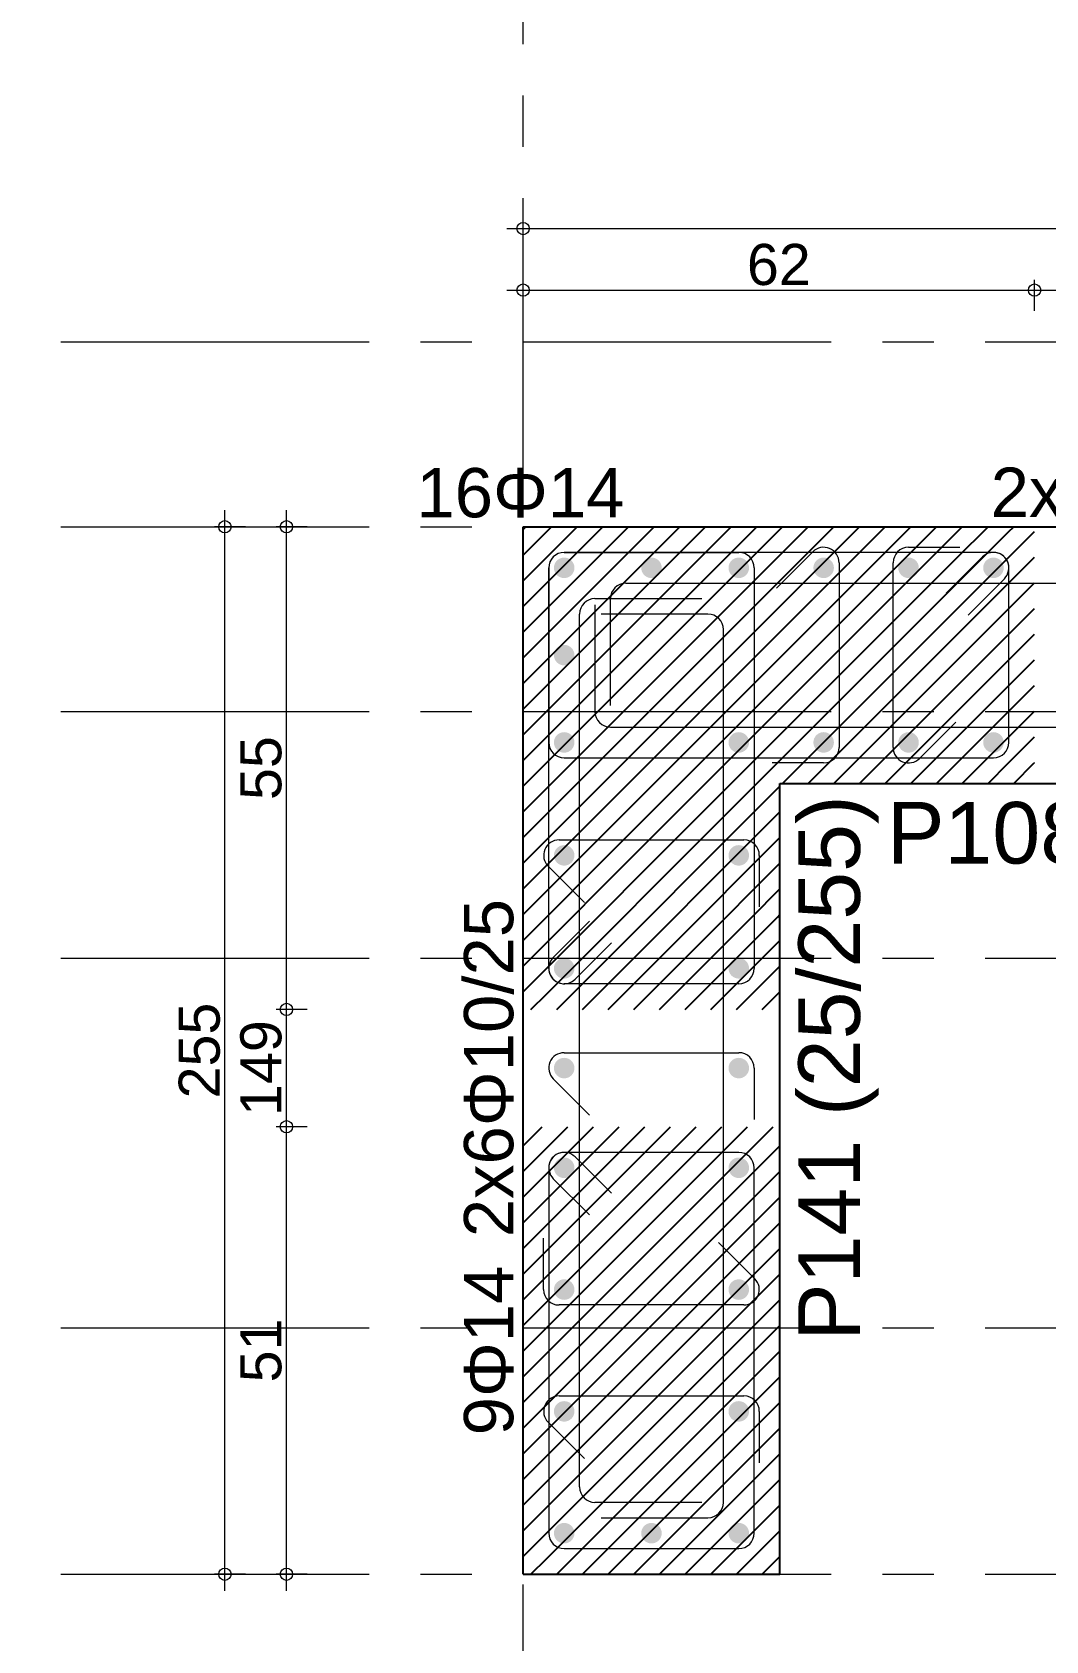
# Model space of a CAD drawing. Header units: millimetres. Extents: x 2232 to 85269, y -3593 to 5869.
# Drawn here: x 26416.9 to 26663.6, y 4460.7 to 4852.3 of the extents above; entities that cross this region are included whole.
import ezdxf

# ---------------------------------------------------------------- set-up
doc = ezdxf.new("R2010")
doc.units = ezdxf.units.MM
doc.linetypes.add('CENTER2', pattern=[112.5, 75, -12.5, 12.5, -12.5])
doc.linetypes.add('DASHDOT2', pattern=[12.7, 6.35, -3.175, 0, -3.175])
doc.layers.add('aks', color=251, linetype='DASHDOT2', lineweight=35)
for name, color, linetype in [('Donatı Yazısı', 7, 'Continuous'), ('Donatı Çizgisi', 7, 'Continuous'), ('Kolon', 7, 'Continuous'), ('Ölçülendirme', 7, 'Continuous')]:
    doc.layers.add(name, color=color, linetype=linetype)
doc.styles.add('arial_1_18', font='arial.ttf', dxfattribs={"height": 0.2})

# ---------------------------------------------------------------- blocks, each defined once
blk = doc.blocks.new('IDE999Entity6843')
at = {"layer": 'aks', "color": 250, "linetype": 'CENTER2', "lineweight": 5}
blk.add_lwpolyline([(14319.32, 200), (14319.32, 2530)], dxfattribs=at)

msp = doc.modelspace()

# ---------------------------------------------------------------- hatches: boundary and pattern name
at = {"layer": 'Donatı Çizgisi', "linetype": 'Continuous', "lineweight": 5}
h = msp.add_hatch(color=5, dxfattribs=at)
edge = h.paths.add_edge_path(flags=0)
edge.add_arc((26546.37, 4721.87), 2.5, 0, 360)
h = msp.add_hatch(color=5, dxfattribs=at)
edge = h.paths.add_edge_path(flags=0)
edge.add_arc((26567.62, 4721.87), 2.5, 0, 360)
h = msp.add_hatch(color=5, dxfattribs=at)
edge = h.paths.add_edge_path(flags=0)
edge.add_arc((26588.87, 4721.87), 2.5, 0, 360)
h = msp.add_hatch(color=5, dxfattribs=at)
edge = h.paths.add_edge_path(flags=0)
edge.add_arc((26609.53, 4721.87), 2.5, 0, 360)
h = msp.add_hatch(color=5, dxfattribs=at)
edge = h.paths.add_edge_path(flags=0)
edge.add_arc((26630.2, 4721.87), 2.5, 0, 360)
h = msp.add_hatch(color=5, dxfattribs=at)
edge = h.paths.add_edge_path(flags=0)
edge.add_arc((26650.87, 4721.87), 2.5, 0, 360)
h = msp.add_hatch(color=5, dxfattribs=at)
edge = h.paths.add_edge_path(flags=0)
edge.add_arc((26546.37, 4700.62), 2.5, 0, 360)
h = msp.add_hatch(color=5, dxfattribs=at)
edge = h.paths.add_edge_path(flags=0)
edge.add_arc((26546.37, 4679.37), 2.5, 0, 360)
h = msp.add_hatch(color=5, dxfattribs=at)
edge = h.paths.add_edge_path(flags=0)
edge.add_arc((26588.87, 4679.37), 2.5, 0, 360)
h = msp.add_hatch(color=5, dxfattribs=at)
edge = h.paths.add_edge_path(flags=0)
edge.add_arc((26609.53, 4679.37), 2.5, 0, 360)
h = msp.add_hatch(color=5, dxfattribs=at)
edge = h.paths.add_edge_path(flags=0)
edge.add_arc((26630.2, 4679.37), 2.5, 0, 360)
h = msp.add_hatch(color=5, dxfattribs=at)
edge = h.paths.add_edge_path(flags=0)
edge.add_arc((26650.87, 4679.37), 2.5, 0, 360)
h = msp.add_hatch(color=5, dxfattribs=at)
edge = h.paths.add_edge_path(flags=0)
edge.add_arc((26546.37, 4651.87), 2.5, 0, 360)
h = msp.add_hatch(color=5, dxfattribs=at)
edge = h.paths.add_edge_path(flags=0)
edge.add_arc((26588.87, 4651.87), 2.5, 0, 360)
h = msp.add_hatch(color=5, dxfattribs=at)
edge = h.paths.add_edge_path(flags=0)
edge.add_arc((26546.37, 4624.37), 2.5, 0, 360)
h = msp.add_hatch(color=5, dxfattribs=at)
edge = h.paths.add_edge_path(flags=0)
edge.add_arc((26588.87, 4624.37), 2.5, 0, 360)
h = msp.add_hatch(color=5, dxfattribs=at)
edge = h.paths.add_edge_path(flags=0)
edge.add_arc((26546.37, 4600.09), 2.5, 0, 360)
h = msp.add_hatch(color=5, dxfattribs=at)
edge = h.paths.add_edge_path(flags=0)
edge.add_arc((26588.87, 4600.09), 2.5, 0, 360)
h = msp.add_hatch(color=5, dxfattribs=at)
edge = h.paths.add_edge_path(flags=0)
edge.add_arc((26546.37, 4575.82), 2.5, 0, 360)
h = msp.add_hatch(color=5, dxfattribs=at)
edge = h.paths.add_edge_path(flags=0)
edge.add_arc((26588.87, 4575.82), 2.5, 0, 360)
h = msp.add_hatch(color=5, dxfattribs=at)
edge = h.paths.add_edge_path(flags=0)
edge.add_arc((26546.37, 4546.17), 2.5, 0, 360)
h = msp.add_hatch(color=5, dxfattribs=at)
edge = h.paths.add_edge_path(flags=0)
edge.add_arc((26588.87, 4546.17), 2.5, 0, 360)
h = msp.add_hatch(color=5, dxfattribs=at)
edge = h.paths.add_edge_path(flags=0)
edge.add_arc((26546.37, 4516.52), 2.5, 0, 360)
h = msp.add_hatch(color=5, dxfattribs=at)
edge = h.paths.add_edge_path(flags=0)
edge.add_arc((26588.87, 4516.52), 2.5, 0, 360)
h = msp.add_hatch(color=5, dxfattribs=at)
edge = h.paths.add_edge_path(flags=0)
edge.add_arc((26546.37, 4486.87), 2.5, 0, 360)
h = msp.add_hatch(color=5, dxfattribs=at)
edge = h.paths.add_edge_path(flags=0)
edge.add_arc((26567.62, 4486.87), 2.5, 0, 360)
h = msp.add_hatch(color=5, dxfattribs=at)
edge = h.paths.add_edge_path(flags=0)
edge.add_arc((26588.87, 4486.87), 2.5, 0, 360)

# ---------------------------------------------------------------- linework, layer by layer
at = {"layer": 'aks', "color": 250, "linetype": 'CENTER2', "lineweight": 5}
for points in [[(24736.37, 4776.87), (27996.37, 4776.87)], [(24736.37, 4731.87), (27996.37, 4731.87)], [(24736.37, 4686.87), (27996.37, 4686.87)], [(24736.37, 4626.87), (27996.37, 4626.87)], [(24736.37, 4536.87), (27996.37, 4536.87)], [(24736.37, 4476.87), (27996.37, 4476.87)]]:
    msp.add_lwpolyline(points, dxfattribs=at)
at = {"layer": 'Donatı Çizgisi', "color": 1, "linetype": 'Continuous', "lineweight": 5}
for points in [[(26630.2, 4726.87), (26642.7, 4726.87)], [(26598.04, 4716.93), (26606.88, 4725.77)], [(26613.28, 4723.12), (26613.28, 4678.12)], [(26626.45, 4678.12), (26626.45, 4723.12)], [(26561.37, 4718.12), (26825.12, 4718.12)], [(26553.87, 4714.37), (26579.87, 4714.37)], [(26553.87, 4712.87), (26553.87, 4686.87)], [(26557.62, 4688.37), (26557.62, 4714.37)], [(26550.12, 4498.12), (26550.12, 4710.62)], [(26581.37, 4710.62), (26555.37, 4710.62)], [(26585.12, 4494.37), (26585.12, 4706.87)], [(26641.69, 4684.3), (26632.85, 4675.47)], [(26557.62, 4683.12), (26821.37, 4683.12)], [(26609.53, 4674.37), (26597.03, 4674.37)], [(26545.12, 4655.62), (26590.12, 4655.62)], [(26551.3, 4640.38), (26542.46, 4649.22)], [(26593.87, 4651.87), (26593.87, 4639.37)], [(26546.37, 4603.84), (26588.87, 4603.84)], [(26552.55, 4588.6), (26543.71, 4597.44)], [(26592.62, 4600.09), (26592.62, 4587.59)], [(26541.37, 4546.17), (26541.37, 4558.67)], [(26583.93, 4557.66), (26592.77, 4548.82)], [(26590.12, 4542.42), (26545.12, 4542.42)], [(26545.12, 4520.27), (26590.12, 4520.27)], [(26593.87, 4516.52), (26593.87, 4504.02)], [(26551.3, 4505.03), (26542.46, 4513.87)], [(26579.87, 4494.37), (26553.87, 4494.37)], [(26555.37, 4490.62), (26581.37, 4490.62)]]:
    msp.add_lwpolyline(points, dxfattribs=at)
at = {"layer": 'Donatı Çizgisi', "color": 5, "linetype": 'Continuous', "lineweight": 5}
for points in [[(26650.87, 4725.62), (26546.37, 4725.62)], [(26546.37, 4725.62), (26588.87, 4725.62)], [(26648.21, 4724.52), (26639.37, 4715.68)], [(26542.62, 4721.87), (26542.62, 4679.37)], [(26542.62, 4624.37), (26542.62, 4721.87)], [(26592.62, 4721.87), (26592.62, 4624.37)], [(26644.68, 4710.38), (26653.52, 4719.22)], [(26654.62, 4679.37), (26654.62, 4721.87)], [(26546.37, 4675.62), (26650.87, 4675.62)], [(26543.71, 4627.02), (26552.55, 4635.86)], [(26557.86, 4630.55), (26549.02, 4621.72)], [(26588.87, 4620.62), (26546.37, 4620.62)], [(26588.87, 4579.57), (26546.37, 4579.57)], [(26557.86, 4569.63), (26549.02, 4578.47)], [(26542.62, 4575.82), (26542.62, 4486.87)], [(26592.62, 4486.87), (26592.62, 4575.82)], [(26543.71, 4573.17), (26552.55, 4564.33)], [(26546.37, 4483.12), (26588.87, 4483.12)]]:
    msp.add_lwpolyline(points, dxfattribs=at)
at = {"layer": 'Donatı Çizgisi', "color": 1, "linetype": 'Continuous', "lineweight": 5}
for centre, start, end in [((26609.53, 4723.12), 0, 135), ((26630.2, 4723.12), 90, 180), ((26561.37, 4714.37), 90, 180), ((26553.87, 4710.62), 90, 180), ((26581.37, 4706.87), 0, 90), ((26557.62, 4686.87), 180, 270), ((26609.53, 4678.12), 270, 0), ((26630.2, 4678.12), 180, 315), ((26545.12, 4651.87), 90, 225), ((26590.12, 4651.87), 0, 90), ((26546.37, 4600.09), 90, 225), ((26588.87, 4600.09), 0, 90), ((26590.12, 4546.17), 270, 45), ((26545.12, 4546.17), 180, 270), ((26545.12, 4516.52), 90, 225), ((26590.12, 4516.52), 0, 90), ((26553.87, 4498.12), 180, 270), ((26581.37, 4494.37), 270, 0)]:
    msp.add_arc(centre, 3.75, start, end, dxfattribs=at)
at = {"layer": 'Donatı Çizgisi', "color": 5, "linetype": 'Continuous', "lineweight": 5}
for centre, start, end in [((26546.37, 4721.87), 90, 180), ((26546.37, 4721.87), 90, 180), ((26588.87, 4721.87), 0, 90), ((26650.87, 4721.87), 0, 135), ((26650.87, 4721.87), 315, 90), ((26546.37, 4679.37), 180, 270), ((26650.87, 4679.37), 270, 0), ((26546.37, 4624.37), 135, 270), ((26546.37, 4624.37), 180, 315), ((26588.87, 4624.37), 270, 0), ((26546.37, 4575.82), 45, 180), ((26546.37, 4575.82), 90, 225), ((26588.87, 4575.82), 0, 90), ((26546.37, 4486.87), 180, 270), ((26588.87, 4486.87), 270, 0)]:
    msp.add_arc(centre, 3.75, start, end, dxfattribs=at)
at = {"layer": 'Kolon', "color": 251, "linetype": 'Continuous', "lineweight": -3}
for points in [[(26536.37, 4731.19), (26537.04, 4731.87)], [(26536.37, 4731.19), (26537.04, 4731.87)], [(26536.37, 4724.94), (26542.04, 4730.62)], [(26536.37, 4724.94), (26542.04, 4730.62)], [(26542.04, 4724.37), (26549.54, 4731.87)], [(26542.04, 4730.62), (26543.29, 4731.87)], [(26542.04, 4724.37), (26549.54, 4731.87)], [(26542.04, 4730.62), (26543.29, 4731.87)], [(26548.29, 4724.37), (26554.54, 4730.62)], [(26548.29, 4724.37), (26554.54, 4730.62)], [(26554.54, 4724.37), (26562.04, 4731.87)], [(26554.54, 4730.62), (26555.79, 4731.87)], [(26554.54, 4724.37), (26562.04, 4731.87)], [(26554.54, 4730.62), (26555.79, 4731.87)], [(26560.79, 4724.37), (26567.04, 4730.62)], [(26560.79, 4724.37), (26567.04, 4730.62)], [(26567.04, 4724.37), (26574.54, 4731.87)], [(26567.04, 4730.62), (26568.29, 4731.87)], [(26567.04, 4724.37), (26574.54, 4731.87)], [(26567.04, 4730.62), (26568.29, 4731.87)], [(26573.29, 4724.37), (26579.54, 4730.62)], [(26573.29, 4724.37), (26579.54, 4730.62)], [(26579.54, 4724.37), (26587.04, 4731.87)], [(26579.54, 4730.62), (26580.79, 4731.87)], [(26579.54, 4724.37), (26587.04, 4731.87)], [(26579.54, 4730.62), (26580.79, 4731.87)], [(26585.79, 4724.37), (26592.04, 4730.62)], [(26585.79, 4724.37), (26592.04, 4730.62)], [(26592.04, 4724.37), (26599.54, 4731.87)], [(26592.04, 4730.62), (26593.29, 4731.87)], [(26592.04, 4730.62), (26593.29, 4731.87)], [(26592.04, 4724.37), (26598.87, 4731.19)], [(26598.29, 4724.37), (26604.54, 4730.62)], [(26604.54, 4724.37), (26612.04, 4731.87)], [(26604.54, 4730.62), (26605.79, 4731.87)], [(26610.79, 4724.37), (26617.04, 4730.62)], [(26617.04, 4724.37), (26624.54, 4731.87)], [(26617.04, 4730.62), (26618.29, 4731.87)], [(26623.29, 4724.37), (26629.54, 4730.62)], [(26629.54, 4724.37), (26637.04, 4731.87)], [(26629.54, 4730.62), (26630.79, 4731.87)], [(26635.79, 4724.37), (26642.04, 4730.62)], [(26642.04, 4724.37), (26649.54, 4731.87)], [(26642.04, 4730.62), (26643.29, 4731.87)], [(26648.29, 4724.37), (26654.54, 4730.62)], [(26654.54, 4730.62), (26655.79, 4731.87)], [(26654.54, 4724.37), (26660.87, 4730.69)], [(26536.37, 4718.69), (26542.04, 4724.37)], [(26536.37, 4718.69), (26542.04, 4724.37)], [(26542.04, 4711.87), (26554.54, 4724.37)], [(26542.04, 4718.12), (26548.29, 4724.37)], [(26542.04, 4711.87), (26554.54, 4724.37)], [(26542.04, 4718.12), (26548.29, 4724.37)], [(26554.54, 4711.87), (26567.04, 4724.37)], [(26554.54, 4718.12), (26560.79, 4724.37)], [(26554.54, 4711.87), (26567.04, 4724.37)], [(26554.54, 4718.12), (26560.79, 4724.37)], [(26567.04, 4711.87), (26579.54, 4724.37)], [(26567.04, 4718.12), (26573.29, 4724.37)], [(26567.04, 4711.87), (26579.54, 4724.37)], [(26567.04, 4718.12), (26573.29, 4724.37)], [(26579.54, 4711.87), (26592.04, 4724.37)], [(26579.54, 4718.12), (26585.79, 4724.37)], [(26579.54, 4711.87), (26592.04, 4724.37)], [(26579.54, 4718.12), (26585.79, 4724.37)], [(26592.04, 4711.87), (26604.54, 4724.37)], [(26592.04, 4718.12), (26598.29, 4724.37)], [(26592.04, 4718.12), (26598.29, 4724.37)], [(26598.29, 4724.37), (26598.87, 4724.94)], [(26604.54, 4711.87), (26617.04, 4724.37)], [(26604.54, 4718.12), (26610.79, 4724.37)], [(26617.04, 4711.87), (26629.54, 4724.37)], [(26617.04, 4718.12), (26623.29, 4724.37)], [(26629.54, 4711.87), (26642.04, 4724.37)], [(26629.54, 4718.12), (26635.79, 4724.37)], [(26642.04, 4711.87), (26654.54, 4724.37)], [(26642.04, 4718.12), (26648.29, 4724.37)], [(26654.54, 4718.12), (26660.79, 4724.37)], [(26660.79, 4724.37), (26660.87, 4724.44)], [(26536.37, 4712.44), (26542.04, 4718.12)], [(26536.37, 4712.44), (26542.04, 4718.12)], [(26548.29, 4711.87), (26554.54, 4718.12)], [(26548.29, 4711.87), (26554.54, 4718.12)], [(26560.79, 4711.87), (26567.04, 4718.12)], [(26560.79, 4711.87), (26567.04, 4718.12)], [(26573.29, 4711.87), (26579.54, 4718.12)], [(26573.29, 4711.87), (26579.54, 4718.12)], [(26585.79, 4711.87), (26592.04, 4718.12)], [(26585.79, 4711.87), (26592.04, 4718.12)], [(26592.04, 4711.87), (26598.87, 4718.69)], [(26598.29, 4711.87), (26604.54, 4718.12)], [(26610.79, 4711.87), (26617.04, 4718.12)], [(26623.29, 4711.87), (26629.54, 4718.12)], [(26635.79, 4711.87), (26642.04, 4718.12)], [(26648.29, 4711.87), (26654.54, 4718.12)], [(26654.54, 4711.87), (26660.87, 4718.19)], [(26536.37, 4706.19), (26542.04, 4711.87)], [(26536.37, 4706.19), (26542.04, 4711.87)], [(26542.04, 4699.37), (26554.54, 4711.87)], [(26542.04, 4705.62), (26548.29, 4711.87)], [(26542.04, 4699.37), (26554.54, 4711.87)], [(26542.04, 4705.62), (26548.29, 4711.87)], [(26554.54, 4699.37), (26567.04, 4711.87)], [(26554.54, 4705.62), (26560.79, 4711.87)], [(26554.54, 4699.37), (26567.04, 4711.87)], [(26554.54, 4705.62), (26560.79, 4711.87)], [(26567.04, 4699.37), (26579.54, 4711.87)], [(26567.04, 4705.62), (26573.29, 4711.87)], [(26567.04, 4699.37), (26579.54, 4711.87)], [(26567.04, 4705.62), (26573.29, 4711.87)], [(26579.54, 4699.37), (26592.04, 4711.87)], [(26579.54, 4705.62), (26585.79, 4711.87)], [(26579.54, 4699.37), (26592.04, 4711.87)], [(26579.54, 4705.62), (26585.79, 4711.87)], [(26592.04, 4699.37), (26604.54, 4711.87)], [(26592.04, 4705.62), (26598.29, 4711.87)], [(26592.04, 4705.62), (26598.29, 4711.87)], [(26598.29, 4711.87), (26598.87, 4712.44)], [(26604.54, 4699.37), (26617.04, 4711.87)], [(26604.54, 4705.62), (26610.79, 4711.87)], [(26617.04, 4699.37), (26629.54, 4711.87)], [(26617.04, 4705.62), (26623.29, 4711.87)], [(26629.54, 4699.37), (26642.04, 4711.87)], [(26629.54, 4705.62), (26635.79, 4711.87)], [(26642.04, 4699.37), (26654.54, 4711.87)], [(26642.04, 4705.62), (26648.29, 4711.87)], [(26654.54, 4705.62), (26660.79, 4711.87)], [(26660.79, 4711.87), (26660.87, 4711.94)], [(26536.37, 4699.94), (26542.04, 4705.62)], [(26536.37, 4699.94), (26542.04, 4705.62)], [(26548.29, 4699.37), (26554.54, 4705.62)], [(26548.29, 4699.37), (26554.54, 4705.62)], [(26560.79, 4699.37), (26567.04, 4705.62)], [(26560.79, 4699.37), (26567.04, 4705.62)], [(26573.29, 4699.37), (26579.54, 4705.62)], [(26573.29, 4699.37), (26579.54, 4705.62)], [(26585.79, 4699.37), (26592.04, 4705.62)], [(26585.79, 4699.37), (26592.04, 4705.62)], [(26592.04, 4699.37), (26598.87, 4706.19)], [(26598.29, 4699.37), (26604.54, 4705.62)], [(26610.79, 4699.37), (26617.04, 4705.62)], [(26623.29, 4699.37), (26629.54, 4705.62)], [(26635.79, 4699.37), (26642.04, 4705.62)], [(26648.29, 4699.37), (26654.54, 4705.62)], [(26654.54, 4699.37), (26660.87, 4705.69)], [(26536.37, 4693.69), (26542.04, 4699.37)], [(26536.37, 4693.69), (26542.04, 4699.37)], [(26542.04, 4686.87), (26554.54, 4699.37)], [(26542.04, 4693.12), (26548.29, 4699.37)], [(26542.04, 4686.87), (26554.54, 4699.37)], [(26542.04, 4693.12), (26548.29, 4699.37)], [(26554.54, 4686.87), (26567.04, 4699.37)], [(26554.54, 4693.12), (26560.79, 4699.37)], [(26554.54, 4686.87), (26567.04, 4699.37)], [(26554.54, 4693.12), (26560.79, 4699.37)], [(26567.04, 4686.87), (26579.54, 4699.37)], [(26567.04, 4693.12), (26573.29, 4699.37)], [(26567.04, 4686.87), (26579.54, 4699.37)], [(26567.04, 4693.12), (26573.29, 4699.37)], [(26579.54, 4686.87), (26592.04, 4699.37)], [(26579.54, 4693.12), (26585.79, 4699.37)], [(26579.54, 4686.87), (26592.04, 4699.37)], [(26579.54, 4693.12), (26585.79, 4699.37)], [(26592.04, 4686.87), (26604.54, 4699.37)], [(26592.04, 4693.12), (26598.29, 4699.37)], [(26592.04, 4693.12), (26598.29, 4699.37)], [(26598.29, 4699.37), (26598.87, 4699.94)], [(26604.54, 4686.87), (26617.04, 4699.37)], [(26604.54, 4693.12), (26610.79, 4699.37)], [(26617.04, 4686.87), (26629.54, 4699.37)], [(26617.04, 4693.12), (26623.29, 4699.37)], [(26629.54, 4686.87), (26642.04, 4699.37)], [(26629.54, 4693.12), (26635.79, 4699.37)], [(26642.04, 4686.87), (26654.54, 4699.37)], [(26642.04, 4693.12), (26648.29, 4699.37)], [(26654.54, 4693.12), (26660.79, 4699.37)], [(26660.79, 4699.37), (26660.87, 4699.44)], [(26536.37, 4687.44), (26542.04, 4693.12)], [(26536.37, 4687.44), (26542.04, 4693.12)], [(26548.29, 4686.87), (26554.54, 4693.12)], [(26548.29, 4686.87), (26554.54, 4693.12)], [(26560.79, 4686.87), (26567.04, 4693.12)], [(26560.79, 4686.87), (26567.04, 4693.12)], [(26573.29, 4686.87), (26579.54, 4693.12)], [(26573.29, 4686.87), (26579.54, 4693.12)], [(26585.79, 4686.87), (26592.04, 4693.12)], [(26585.79, 4686.87), (26592.04, 4693.12)], [(26592.04, 4686.87), (26598.87, 4693.69)], [(26598.29, 4686.87), (26604.54, 4693.12)], [(26610.79, 4686.87), (26617.04, 4693.12)], [(26623.29, 4686.87), (26629.54, 4693.12)], [(26635.79, 4686.87), (26642.04, 4693.12)], [(26648.29, 4686.87), (26654.54, 4693.12)], [(26654.54, 4686.87), (26660.87, 4693.19)], [(26536.37, 4681.19), (26542.04, 4686.87)], [(26536.37, 4681.19), (26542.04, 4686.87)], [(26542.04, 4674.37), (26554.54, 4686.87)], [(26542.04, 4680.62), (26548.29, 4686.87)], [(26542.04, 4674.37), (26554.54, 4686.87)], [(26542.04, 4680.62), (26548.29, 4686.87)], [(26554.54, 4674.37), (26567.04, 4686.87)], [(26554.54, 4680.62), (26560.79, 4686.87)], [(26554.54, 4674.37), (26567.04, 4686.87)], [(26554.54, 4680.62), (26560.79, 4686.87)], [(26567.04, 4674.37), (26579.54, 4686.87)], [(26567.04, 4680.62), (26573.29, 4686.87)], [(26567.04, 4674.37), (26579.54, 4686.87)], [(26567.04, 4680.62), (26573.29, 4686.87)], [(26579.54, 4674.37), (26592.04, 4686.87)], [(26579.54, 4680.62), (26585.79, 4686.87)], [(26579.54, 4674.37), (26592.04, 4686.87)], [(26579.54, 4680.62), (26585.79, 4686.87)], [(26592.04, 4674.37), (26604.54, 4686.87)], [(26592.04, 4680.62), (26598.29, 4686.87)], [(26592.04, 4680.62), (26598.29, 4686.87)], [(26598.29, 4686.87), (26598.87, 4687.44)], [(26604.54, 4674.37), (26617.04, 4686.87)], [(26604.54, 4680.62), (26610.79, 4686.87)], [(26617.04, 4674.37), (26629.54, 4686.87)], [(26617.04, 4680.62), (26623.29, 4686.87)], [(26629.54, 4674.37), (26642.04, 4686.87)], [(26629.54, 4680.62), (26635.79, 4686.87)], [(26642.04, 4674.37), (26654.54, 4686.87)], [(26642.04, 4680.62), (26648.29, 4686.87)], [(26654.54, 4680.62), (26660.79, 4686.87)], [(26660.79, 4686.87), (26660.87, 4686.94)], [(26536.37, 4674.94), (26542.04, 4680.62)], [(26536.37, 4674.94), (26542.04, 4680.62)], [(26548.29, 4674.37), (26554.54, 4680.62)], [(26548.29, 4674.37), (26554.54, 4680.62)], [(26560.79, 4674.37), (26567.04, 4680.62)], [(26560.79, 4674.37), (26567.04, 4680.62)], [(26573.29, 4674.37), (26579.54, 4680.62)], [(26573.29, 4674.37), (26579.54, 4680.62)], [(26585.79, 4674.37), (26592.04, 4680.62)], [(26585.79, 4674.37), (26592.04, 4680.62)], [(26592.04, 4674.37), (26598.87, 4681.19)], [(26598.29, 4674.37), (26604.54, 4680.62)], [(26610.79, 4674.37), (26617.04, 4680.62)], [(26623.29, 4674.37), (26629.54, 4680.62)], [(26635.79, 4674.37), (26642.04, 4680.62)], [(26648.29, 4674.37), (26654.54, 4680.62)], [(26654.54, 4674.37), (26660.87, 4680.69)], [(26536.37, 4668.69), (26542.04, 4674.37)], [(26537.04, 4669.37), (26542.04, 4674.37)], [(26542.04, 4661.87), (26554.54, 4674.37)], [(26542.04, 4668.12), (26548.29, 4674.37)], [(26543.29, 4669.37), (26548.29, 4674.37)], [(26549.54, 4669.37), (26554.54, 4674.37)], [(26554.54, 4661.87), (26567.04, 4674.37)], [(26554.54, 4668.12), (26560.79, 4674.37)], [(26555.79, 4669.37), (26560.79, 4674.37)], [(26562.04, 4669.37), (26567.04, 4674.37)], [(26567.04, 4661.87), (26579.54, 4674.37)], [(26567.04, 4668.12), (26573.29, 4674.37)], [(26568.29, 4669.37), (26573.29, 4674.37)], [(26574.54, 4669.37), (26579.54, 4674.37)], [(26579.54, 4661.87), (26592.04, 4674.37)], [(26579.54, 4668.12), (26585.79, 4674.37)], [(26580.79, 4669.37), (26585.79, 4674.37)], [(26587.04, 4669.37), (26592.04, 4674.37)], [(26592.04, 4668.12), (26598.29, 4674.37)], [(26593.29, 4669.37), (26598.29, 4674.37)], [(26598.29, 4674.37), (26598.87, 4674.94)], [(26599.54, 4669.37), (26604.54, 4674.37)], [(26605.79, 4669.37), (26610.79, 4674.37)], [(26612.04, 4669.37), (26617.04, 4674.37)], [(26618.29, 4669.37), (26623.29, 4674.37)], [(26624.54, 4669.37), (26629.54, 4674.37)], [(26630.79, 4669.37), (26635.79, 4674.37)], [(26637.04, 4669.37), (26642.04, 4674.37)], [(26643.29, 4669.37), (26648.29, 4674.37)], [(26649.54, 4669.37), (26654.54, 4674.37)], [(26655.79, 4669.37), (26660.79, 4674.37)], [(26660.79, 4674.37), (26660.87, 4674.44)], [(26536.37, 4662.44), (26542.04, 4668.12)], [(26548.29, 4661.87), (26554.54, 4668.12)], [(26560.79, 4661.87), (26567.04, 4668.12)], [(26573.29, 4661.87), (26579.54, 4668.12)], [(26585.79, 4661.87), (26592.04, 4668.12)], [(26592.04, 4661.87), (26598.87, 4668.69)], [(26536.37, 4656.19), (26542.04, 4661.87)], [(26542.04, 4649.37), (26554.54, 4661.87)], [(26542.04, 4655.62), (26548.29, 4661.87)], [(26554.54, 4649.37), (26567.04, 4661.87)], [(26554.54, 4655.62), (26560.79, 4661.87)], [(26567.04, 4649.37), (26579.54, 4661.87)], [(26567.04, 4655.62), (26573.29, 4661.87)], [(26579.54, 4649.37), (26592.04, 4661.87)], [(26579.54, 4655.62), (26585.79, 4661.87)], [(26592.04, 4655.62), (26598.29, 4661.87)], [(26598.29, 4661.87), (26598.87, 4662.44)], [(26592.04, 4649.37), (26598.87, 4656.19)], [(26536.37, 4649.94), (26542.04, 4655.62)], [(26548.29, 4649.37), (26554.54, 4655.62)], [(26560.79, 4649.37), (26567.04, 4655.62)], [(26573.29, 4649.37), (26579.54, 4655.62)], [(26585.79, 4649.37), (26592.04, 4655.62)], [(26536.37, 4643.69), (26542.04, 4649.37)], [(26542.04, 4636.87), (26554.54, 4649.37)], [(26542.04, 4643.12), (26548.29, 4649.37)], [(26554.54, 4636.87), (26567.04, 4649.37)], [(26554.54, 4643.12), (26560.79, 4649.37)], [(26567.04, 4636.87), (26579.54, 4649.37)], [(26567.04, 4643.12), (26573.29, 4649.37)], [(26579.54, 4636.87), (26592.04, 4649.37)], [(26579.54, 4643.12), (26585.79, 4649.37)], [(26592.04, 4643.12), (26598.29, 4649.37)], [(26598.29, 4649.37), (26598.87, 4649.94)], [(26536.37, 4637.44), (26542.04, 4643.12)], [(26548.29, 4636.87), (26554.54, 4643.12)], [(26560.79, 4636.87), (26567.04, 4643.12)], [(26573.29, 4636.87), (26579.54, 4643.12)], [(26585.79, 4636.87), (26592.04, 4643.12)], [(26592.04, 4636.87), (26598.87, 4643.69)], [(26536.37, 4631.19), (26542.04, 4636.87)], [(26542.04, 4624.37), (26554.54, 4636.87)], [(26542.04, 4630.62), (26548.29, 4636.87)], [(26554.54, 4624.37), (26567.04, 4636.87)], [(26554.54, 4630.62), (26560.79, 4636.87)], [(26567.04, 4624.37), (26579.54, 4636.87)], [(26567.04, 4630.62), (26573.29, 4636.87)], [(26579.54, 4624.37), (26592.04, 4636.87)], [(26579.54, 4630.62), (26585.79, 4636.87)], [(26592.04, 4630.62), (26598.29, 4636.87)], [(26598.29, 4636.87), (26598.87, 4637.44)], [(26536.37, 4624.94), (26542.04, 4630.62)], [(26548.29, 4624.37), (26554.54, 4630.62)], [(26560.79, 4624.37), (26567.04, 4630.62)], [(26573.29, 4624.37), (26579.54, 4630.62)], [(26585.79, 4624.37), (26592.04, 4630.62)], [(26592.04, 4624.37), (26598.87, 4631.19)], [(26598.29, 4624.37), (26598.87, 4624.94)], [(26536.37, 4618.69), (26542.04, 4624.37)], [(26542.04, 4618.12), (26548.29, 4624.37)], [(26544.54, 4614.37), (26554.54, 4624.37)], [(26554.54, 4618.12), (26560.79, 4624.37)], [(26557.04, 4614.37), (26567.04, 4624.37)], [(26567.04, 4618.12), (26573.29, 4624.37)], [(26569.54, 4614.37), (26579.54, 4624.37)], [(26579.54, 4618.12), (26585.79, 4624.37)], [(26582.04, 4614.37), (26592.04, 4624.37)], [(26592.04, 4618.12), (26598.29, 4624.37)], [(26538.29, 4614.37), (26542.04, 4618.12)], [(26550.79, 4614.37), (26554.54, 4618.12)], [(26563.29, 4614.37), (26567.04, 4618.12)], [(26575.79, 4614.37), (26579.54, 4618.12)], [(26588.29, 4614.37), (26592.04, 4618.12)], [(26594.54, 4614.37), (26598.87, 4618.69)], [(26536.37, 4581.19), (26541, 4585.82)], [(26542.04, 4574.37), (26553.5, 4585.82)], [(26542.04, 4580.62), (26547.25, 4585.82)], [(26554.54, 4574.37), (26566, 4585.82)], [(26554.54, 4580.62), (26559.75, 4585.82)], [(26567.04, 4574.37), (26578.5, 4585.82)], [(26567.04, 4580.62), (26572.25, 4585.82)], [(26579.54, 4574.37), (26591, 4585.82)], [(26579.54, 4580.62), (26584.75, 4585.82)], [(26592.04, 4580.62), (26597.25, 4585.82)], [(26536.37, 4574.94), (26542.04, 4580.62)], [(26548.29, 4574.37), (26554.54, 4580.62)], [(26560.79, 4574.37), (26567.04, 4580.62)], [(26573.29, 4574.37), (26579.54, 4580.62)], [(26585.79, 4574.37), (26592.04, 4580.62)], [(26592.04, 4574.37), (26598.87, 4581.19)], [(26536.37, 4568.69), (26542.04, 4574.37)], [(26542.04, 4561.87), (26554.54, 4574.37)], [(26542.04, 4568.12), (26548.29, 4574.37)], [(26554.54, 4561.87), (26567.04, 4574.37)], [(26554.54, 4568.12), (26560.79, 4574.37)], [(26567.04, 4561.87), (26579.54, 4574.37)], [(26567.04, 4568.12), (26573.29, 4574.37)], [(26579.54, 4561.87), (26592.04, 4574.37)], [(26579.54, 4568.12), (26585.79, 4574.37)], [(26592.04, 4568.12), (26598.29, 4574.37)], [(26598.29, 4574.37), (26598.87, 4574.94)], [(26536.37, 4562.44), (26542.04, 4568.12)], [(26548.29, 4561.87), (26554.54, 4568.12)], [(26560.79, 4561.87), (26567.04, 4568.12)], [(26573.29, 4561.87), (26579.54, 4568.12)], [(26585.79, 4561.87), (26592.04, 4568.12)], [(26592.04, 4561.87), (26598.87, 4568.69)], [(26598.29, 4561.87), (26598.87, 4562.44)], [(26536.37, 4556.19), (26542.04, 4561.87)], [(26542.04, 4549.37), (26554.54, 4561.87)], [(26542.04, 4555.62), (26548.29, 4561.87)], [(26554.54, 4549.37), (26567.04, 4561.87)], [(26554.54, 4555.62), (26560.79, 4561.87)], [(26567.04, 4549.37), (26579.54, 4561.87)], [(26567.04, 4555.62), (26573.29, 4561.87)], [(26579.54, 4549.37), (26592.04, 4561.87)], [(26579.54, 4555.62), (26585.79, 4561.87)], [(26592.04, 4555.62), (26598.29, 4561.87)], [(26536.37, 4549.94), (26542.04, 4555.62)], [(26548.29, 4549.37), (26554.54, 4555.62)], [(26560.79, 4549.37), (26567.04, 4555.62)], [(26573.29, 4549.37), (26579.54, 4555.62)], [(26585.79, 4549.37), (26592.04, 4555.62)], [(26592.04, 4549.37), (26598.87, 4556.19)], [(26536.37, 4543.69), (26542.04, 4549.37)], [(26542.04, 4536.87), (26554.54, 4549.37)], [(26542.04, 4543.12), (26548.29, 4549.37)], [(26554.54, 4536.87), (26567.04, 4549.37)], [(26554.54, 4543.12), (26560.79, 4549.37)], [(26567.04, 4536.87), (26579.54, 4549.37)], [(26567.04, 4543.12), (26573.29, 4549.37)], [(26579.54, 4536.87), (26592.04, 4549.37)], [(26579.54, 4543.12), (26585.79, 4549.37)], [(26592.04, 4543.12), (26598.29, 4549.37)], [(26598.29, 4549.37), (26598.87, 4549.94)], [(26536.37, 4537.44), (26542.04, 4543.12)], [(26548.29, 4536.87), (26554.54, 4543.12)], [(26560.79, 4536.87), (26567.04, 4543.12)], [(26573.29, 4536.87), (26579.54, 4543.12)], [(26585.79, 4536.87), (26592.04, 4543.12)], [(26592.04, 4536.87), (26598.87, 4543.69)], [(26536.37, 4531.19), (26542.04, 4536.87)], [(26542.04, 4524.37), (26554.54, 4536.87)], [(26542.04, 4530.62), (26548.29, 4536.87)], [(26554.54, 4524.37), (26567.04, 4536.87)], [(26554.54, 4530.62), (26560.79, 4536.87)], [(26567.04, 4524.37), (26579.54, 4536.87)], [(26567.04, 4530.62), (26573.29, 4536.87)], [(26579.54, 4524.37), (26592.04, 4536.87)], [(26579.54, 4530.62), (26585.79, 4536.87)], [(26592.04, 4530.62), (26598.29, 4536.87)], [(26598.29, 4536.87), (26598.87, 4537.44)], [(26592.04, 4524.37), (26598.87, 4531.19)], [(26536.37, 4524.94), (26542.04, 4530.62)], [(26548.29, 4524.37), (26554.54, 4530.62)], [(26560.79, 4524.37), (26567.04, 4530.62)], [(26573.29, 4524.37), (26579.54, 4530.62)], [(26585.79, 4524.37), (26592.04, 4530.62)], [(26536.37, 4518.69), (26542.04, 4524.37)], [(26542.04, 4511.87), (26554.54, 4524.37)], [(26542.04, 4518.12), (26548.29, 4524.37)], [(26554.54, 4511.87), (26567.04, 4524.37)], [(26554.54, 4518.12), (26560.79, 4524.37)], [(26567.04, 4511.87), (26579.54, 4524.37)], [(26567.04, 4518.12), (26573.29, 4524.37)], [(26579.54, 4511.87), (26592.04, 4524.37)], [(26579.54, 4518.12), (26585.79, 4524.37)], [(26592.04, 4518.12), (26598.29, 4524.37)], [(26598.29, 4524.37), (26598.87, 4524.94)], [(26536.37, 4512.44), (26542.04, 4518.12)], [(26548.29, 4511.87), (26554.54, 4518.12)], [(26560.79, 4511.87), (26567.04, 4518.12)], [(26573.29, 4511.87), (26579.54, 4518.12)], [(26585.79, 4511.87), (26592.04, 4518.12)], [(26592.04, 4511.87), (26598.87, 4518.69)], [(26536.37, 4506.19), (26542.04, 4511.87)], [(26542.04, 4499.37), (26554.54, 4511.87)], [(26542.04, 4505.62), (26548.29, 4511.87)], [(26554.54, 4499.37), (26567.04, 4511.87)], [(26554.54, 4505.62), (26560.79, 4511.87)], [(26567.04, 4499.37), (26579.54, 4511.87)], [(26567.04, 4505.62), (26573.29, 4511.87)], [(26579.54, 4499.37), (26592.04, 4511.87)], [(26579.54, 4505.62), (26585.79, 4511.87)], [(26592.04, 4505.62), (26598.29, 4511.87)], [(26598.29, 4511.87), (26598.87, 4512.44)], [(26536.37, 4499.94), (26542.04, 4505.62)], [(26548.29, 4499.37), (26554.54, 4505.62)], [(26560.79, 4499.37), (26567.04, 4505.62)], [(26573.29, 4499.37), (26579.54, 4505.62)], [(26585.79, 4499.37), (26592.04, 4505.62)], [(26592.04, 4499.37), (26598.87, 4506.19)], [(26598.29, 4499.37), (26598.87, 4499.94)], [(26536.37, 4493.69), (26542.04, 4499.37)], [(26542.04, 4486.87), (26554.54, 4499.37)], [(26542.04, 4493.12), (26548.29, 4499.37)], [(26554.54, 4486.87), (26567.04, 4499.37)], [(26554.54, 4493.12), (26560.79, 4499.37)], [(26567.04, 4486.87), (26579.54, 4499.37)], [(26567.04, 4493.12), (26573.29, 4499.37)], [(26579.54, 4486.87), (26592.04, 4499.37)], [(26579.54, 4493.12), (26585.79, 4499.37)], [(26592.04, 4493.12), (26598.29, 4499.37)], [(26536.37, 4487.44), (26542.04, 4493.12)], [(26548.29, 4486.87), (26554.54, 4493.12)], [(26560.79, 4486.87), (26567.04, 4493.12)], [(26573.29, 4486.87), (26579.54, 4493.12)], [(26585.79, 4486.87), (26592.04, 4493.12)], [(26592.04, 4486.87), (26598.87, 4493.69)], [(26536.37, 4481.19), (26542.04, 4486.87)], [(26542.04, 4480.62), (26548.29, 4486.87)], [(26544.54, 4476.87), (26554.54, 4486.87)], [(26554.54, 4480.62), (26560.79, 4486.87)], [(26557.04, 4476.87), (26567.04, 4486.87)], [(26567.04, 4480.62), (26573.29, 4486.87)], [(26569.54, 4476.87), (26579.54, 4486.87)], [(26579.54, 4480.62), (26585.79, 4486.87)], [(26582.04, 4476.87), (26592.04, 4486.87)], [(26592.04, 4480.62), (26598.29, 4486.87)], [(26598.29, 4486.87), (26598.87, 4487.44)], [(26538.29, 4476.87), (26542.04, 4480.62)], [(26550.79, 4476.87), (26554.54, 4480.62)], [(26563.29, 4476.87), (26567.04, 4480.62)], [(26575.79, 4476.87), (26579.54, 4480.62)], [(26588.29, 4476.87), (26592.04, 4480.62)], [(26594.54, 4476.87), (26598.87, 4481.19)]]:
    msp.add_lwpolyline(points, dxfattribs=at)
at = {"layer": 'Kolon', "color": 33, "linetype": 'Continuous', "lineweight": -3}
for points in [[(26536.37, 4731.87), (26598.87, 4731.87)], [(26536.37, 4669.37), (26536.37, 4731.87)], [(26598.87, 4731.87), (26783.87, 4731.87)], [(26536.37, 4476.87), (26536.37, 4669.37)], [(26598.87, 4669.37), (26783.87, 4669.37)], [(26598.87, 4476.87), (26598.87, 4669.37)], [(26536.37, 4476.87), (26598.87, 4476.87)]]:
    msp.add_lwpolyline(points, dxfattribs=at)
at = {"layer": 'Ölçülendirme', "color": 5, "linetype": 'Continuous', "lineweight": 5}
for points in [[(26536.37, 4799.47), (26536.37, 4806.97)], [(26532.37, 4804.47), (26850.37, 4804.47)], [(26532.37, 4789.47), (26850.37, 4789.47)], [(26536.37, 4784.47), (26536.37, 4791.97)], [(26660.87, 4784.47), (26660.87, 4791.97)], [(26463.77, 4472.87), (26463.77, 4735.87)], [(26478.77, 4472.87), (26478.77, 4735.87)], [(26468.77, 4731.87), (26461.27, 4731.87)], [(26483.77, 4731.87), (26476.27, 4731.87)], [(26483.77, 4614.37), (26476.27, 4614.37)], [(26483.77, 4585.82), (26476.27, 4585.82)], [(26468.77, 4476.87), (26461.27, 4476.87)], [(26483.77, 4476.87), (26476.27, 4476.87)]]:
    msp.add_lwpolyline(points, dxfattribs=at)
for centre in [(26536.37, 4804.47), (26536.37, 4789.47), (26660.87, 4789.47), (26463.77, 4731.87), (26478.77, 4731.87), (26478.77, 4614.37), (26478.77, 4585.82), (26463.77, 4476.87), (26478.77, 4476.87)]:
    msp.add_circle(centre, 1.5, dxfattribs=at)

# ---------------------------------------------------------------- block references
at = {"layer": 'aks'}
msp.add_blockref('IDE999Entity6843', (12217.04, 2961.87), dxfattribs=at)

# ---------------------------------------------------------------- texts
at = {"layer": 'Donatı Yazısı', "color": 1, "linetype": 'Continuous', "lineweight": 5, "style": 'arial_1_18'}
for s, p in [('16Φ14', (26510.39, 4734.16)), ('2x8Φ10/24', (26650.19, 4734.27))]:
    msp.add_text(s, height=12, dxfattribs=at).set_placement(p)
for s, p in [('2x6Φ10/25', (26533.97, 4558.92)), ('9Φ14', (26533.97, 4510.68))]:
    msp.add_text(s, height=12, rotation=90, dxfattribs=at).set_placement(p)
at = {"layer": 'Kolon', "color": 1, "linetype": 'Continuous', "lineweight": 5, "style": 'arial_1_18'}
msp.add_text('P141 (25/255)', height=15, rotation=90, dxfattribs=at).set_placement((26618.37, 4533.69))
msp.add_text('P108 (310/25)', height=15, dxfattribs=at).set_placement((26624.97, 4649.87))
at = {"layer": 'Ölçülendirme', "color": 5, "linetype": 'Continuous', "lineweight": 5, "style": 'arial_1_18'}
msp.add_text('62', height=10, dxfattribs=at).set_placement((26590.85, 4790.72))
for s, p in [('55', (26477.52, 4665.35)), ('255', (26462.52, 4592.71)), ('149', (26477.52, 4588.44)), ('51', (26477.52, 4523.58))]:
    msp.add_text(s, height=10, rotation=90, dxfattribs=at).set_placement(p)

doc.saveas('drawing.dxf')
